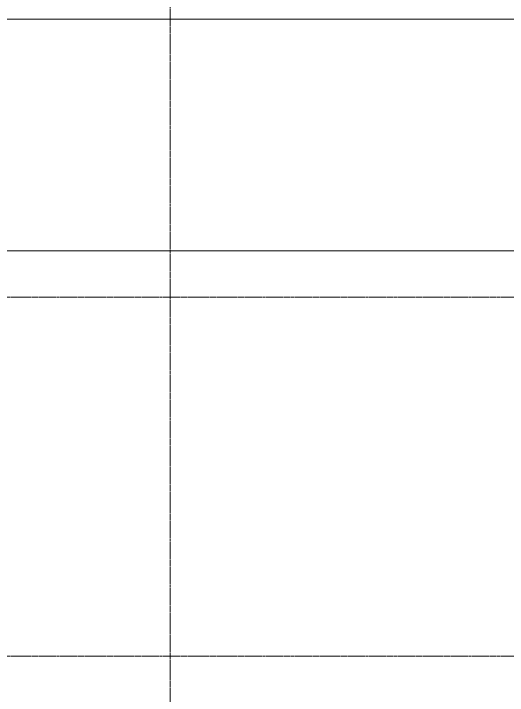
# Model space of a CAD drawing. Header units: millimetres. Extents: x 60855 to 206000, y 5274 to 78634.
# Drawn here: x 153010 to 157271, y 69599 to 75484 of the extents above; entities that cross this region are included whole.
import ezdxf

# ---------------------------------------------------------------- set-up
doc = ezdxf.new("R2010")
doc.units = ezdxf.units.MM
doc.linetypes.add('Grid Line', pattern=[22.225, 12.7, -3.175, 3.175, -3.175])
doc.layers.add('A-FLOR', color=192, linetype='Continuous', lineweight=9)
doc.layers.add('S-GRID-1', color=1, linetype='Grid Line', lineweight=9)

msp = doc.modelspace()

# ---------------------------------------------------------------- linework, layer by layer
at = {"layer": 'A-FLOR'}
for p, q in [((149470.1, 75436.3), (159050.1, 75436.3)), ((159050.1, 73436.3), (149470.1, 73436.3))]:
    msp.add_line(p, q, dxfattribs=at)
at = {"layer": 'S-GRID-1'}
for p, q in [((154360.1, 74384), (154360.1, 77509)), ((154360.1, 53266.5), (154360.1, 74384)), ((164379.9, 73036.9), (144189.1, 73036.9)), ((164379.9, 69936.9), (144189.1, 69936.9))]:
    msp.add_line(p, q, dxfattribs=at)

doc.saveas('drawing.dxf')
